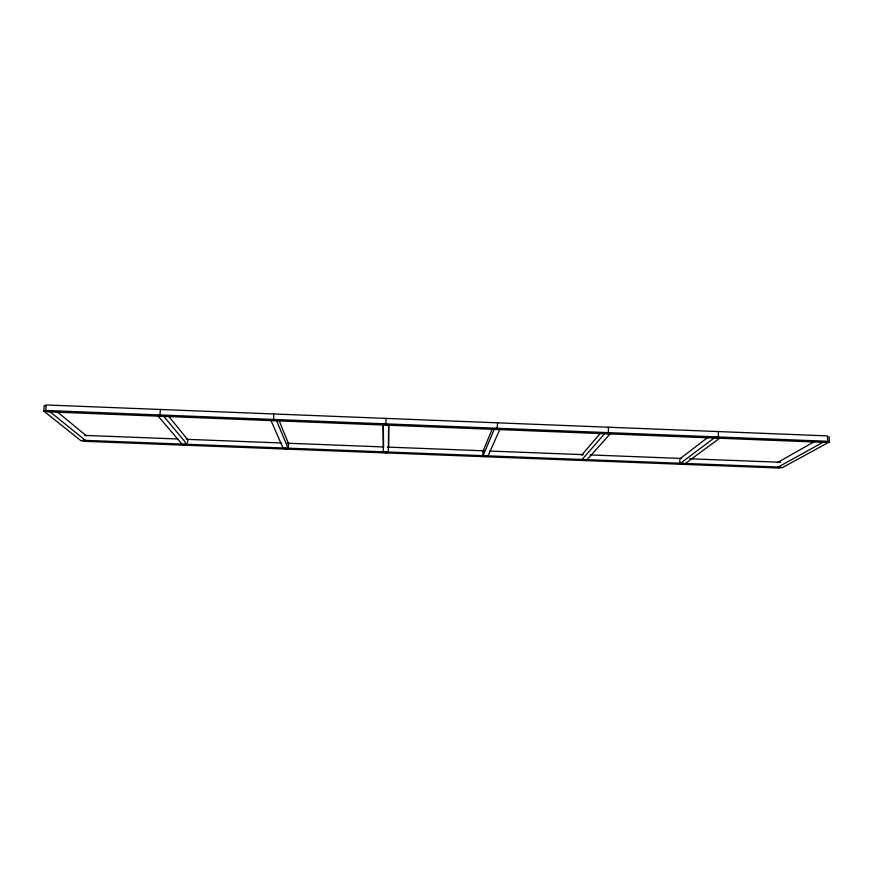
<?xml version="1.0" encoding="UTF-8"?>
<svg xmlns="http://www.w3.org/2000/svg" width="873" height="873" viewBox="0 0 873 873"><rect width="100%" height="100%" fill="white"/><g stroke="black" fill="none" stroke-linecap="round" stroke-linejoin="round"><path stroke-width="1.31" d="M388.572 447.642L388.78 424.584M497.621 422.827L496.977 429.494M482.878 456.153L494.467 428.774L500.022 428.992L487.832 456.35L482.878 456.153L482.987 451.286L492.056 429.418M386.041 418.407L385.822 425.118M288.33 447.445L288.548 443.779L278.771 419.782M273.631 413.966L273.827 420.71M187.662 442.349L187.859 439.894L168.74 416.388M160.37 409.481L159.912 414.959L161.003 416.268M43.65 411.008L49.368 411.238L86.001 440.898L80.916 440.701L43.65 411.008L44.239 405.53L46.52 405.618M45.68 410.463L46.269 404.963L827.44 435.889L827.68 441.28L825.596 442.425L47.338 411.794L45.68 410.463L827.68 441.28M485.148 456.743L485.574 455.761M581.734 455.106L599.893 433.805M583.753 460.529L584.604 459.569M607.324 433.837L608.383 432.637L608.372 427.213M708.429 436.937L679.827 458.892L679.881 462.526M681.726 464.294L682.981 463.356M716.853 438.148L718.435 436.969L718.315 431.568M777.286 462.657L814.411 441.629M829.35 441.956L782.306 467.677L777.45 467.491L823.916 441.749L829.35 441.956L829.11 436.587M84.648 435.387L178.125 438.999M186.244 439.315L281.783 443.004M287.173 443.211L383.367 446.932M387.426 447.085L484.329 450.839M489.742 451.046L583.262 454.658M589.995 454.92L681.562 458.456M689.681 458.772L780.549 462.275M57.258 411.794L86.492 435.976M184.498 444.182L185.371 445.219M285.526 448.067L285.962 449.082M383.312 424.376L383.585 447.456M385.877 451.93L385.888 452.923M388.616 424.605L388.376 452.52L383.389 452.334L383.018 424.376L388.616 424.605M605.098 433.128L581.713 459.962L586.645 460.147L610.609 433.346L605.098 433.128M714.911 437.449L679.903 463.738L684.792 463.923L720.378 437.668L714.911 437.449M780.713 467.12L779.043 468.037L84.114 441.323L82.804 440.265L780.713 467.12M187.466 444.794L182.413 444.597L157.62 415.504L163.295 415.723L187.466 444.794M288.254 448.678L283.234 448.482L270.739 419.957L276.37 420.175L288.254 448.678"/></g></svg>
